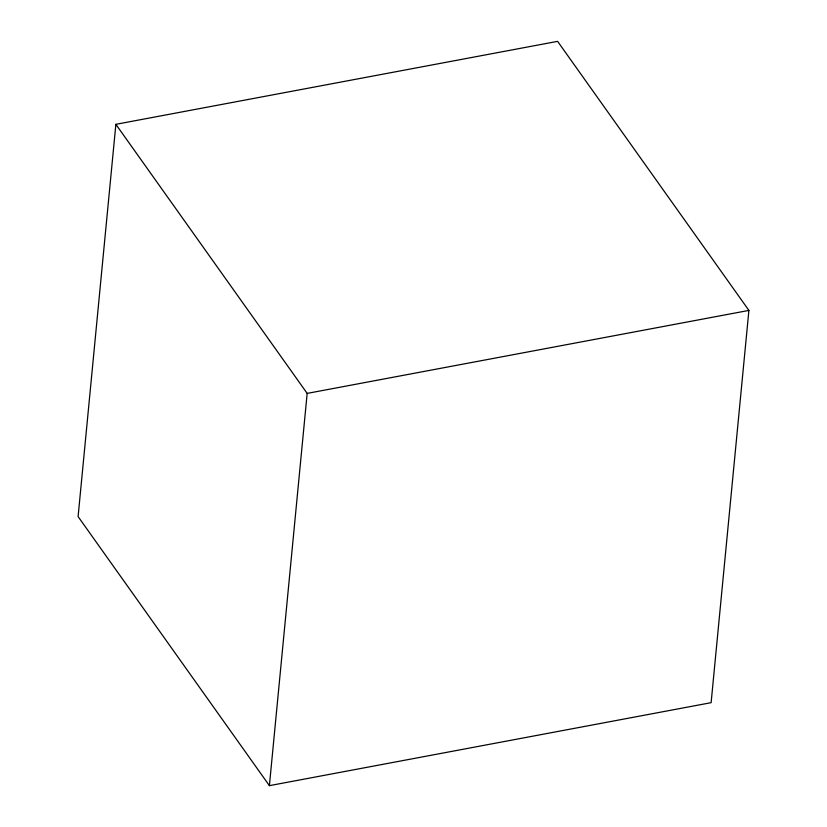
<?xml version="1.0" encoding="UTF-8"?>
<svg xmlns="http://www.w3.org/2000/svg" width="827" height="827" viewBox="0 0 827 827"><rect width="100%" height="100%" fill="white"/><g stroke="black" fill="none" stroke-linecap="round" stroke-linejoin="round"><path stroke-width="1.24" d="M115.873 124.329L78.1 516.586L269.395 785.65L711.127 702.671L748.9 310.414L557.605 41.35L115.873 124.329L307.168 393.394L269.395 785.65M307.168 393.394L748.9 310.414"/></g></svg>
